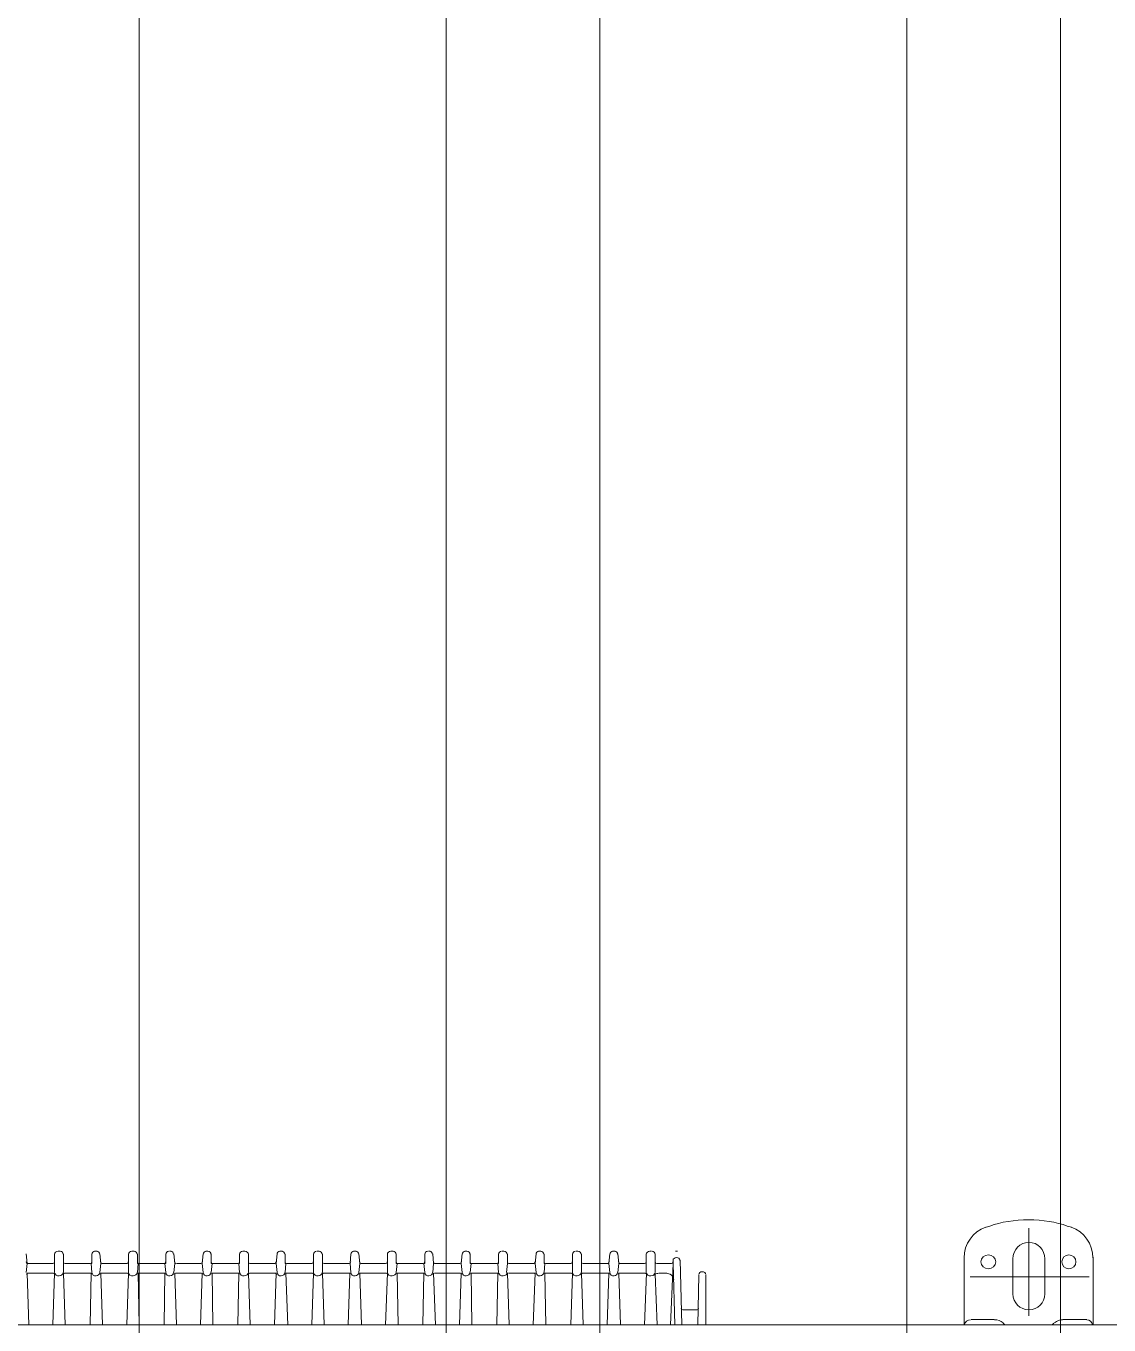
# Model space of a CAD drawing. Header units: inches. Extents: x -114 to 635, y -137 to 57.
# Drawn here: x -47.4914 to -47.1387, y 29.319 to 29.7421 of the extents above; entities that cross this region are included whole.
import ezdxf

# ---------------------------------------------------------------- set-up
doc = ezdxf.new("R2010")
doc.units = ezdxf.units.IN
doc.header["$MEASUREMENT"] = 0
doc.layers.get('0').update_dxf_attribs({"lineweight": 5})
doc.layers.add('HATCH', color=15, linetype='Continuous', lineweight=0)
doc.layers.add('UTILITIES', color=141, linetype='Continuous', lineweight=0)

# ---------------------------------------------------------------- blocks, each defined once
blk = doc.blocks.new('AC PLAN')
for points in [[(196399.34, 93520.05), (196395.09, 93518.59), (196392.23, 93514.57), (196392.23, 93510.08)], [(196434.18, 93510.08), (196434.18, 93514.57), (196431.37, 93518.59), (196427.16, 93520.05)], [(196413.38, 93491.22), (196413.38, 93491.22), (196413.38, 93519.74), (196413.38, 93519.74)], [(196087.06, 93508.23), (196087.06, 93508.23), (196086.76, 93511.41), (196086.76, 93511.41)], [(196097.17, 93512.22), (196096.55, 93512.22), (196096.05, 93511.8), (196096.04, 93511.28)], [(196096.04, 93508.23), (196096.04, 93508.23), (196096.04, 93511.41), (196096.04, 93511.41)], [(196097.77, 93512.28), (196097.77, 93512.28), (196097.2, 93512.28), (196097.2, 93512.28)], [(196098.86, 93511.28), (196098.85, 93511.8), (196098.42, 93512.22), (196097.89, 93512.22)], [(196098.93, 93508.23), (196098.93, 93508.23), (196098.93, 93511.41), (196098.93, 93511.41)], [(196109.18, 93512.22), (196108.66, 93512.22), (196108.22, 93511.8), (196108.21, 93511.28)], [(196108.21, 93508.23), (196108.21, 93508.23), (196108.21, 93511.41), (196108.21, 93511.41)], [(196109.95, 93512.28), (196109.95, 93512.28), (196109.08, 93512.28), (196109.08, 93512.28)], [(196110.75, 93511.28), (196110.73, 93511.8), (196110.3, 93512.22), (196109.76, 93512.22)], [(196111.11, 93508.23), (196111.11, 93508.23), (196110.81, 93511.41), (196110.81, 93511.41)], [(196121.21, 93512.22), (196120.6, 93512.22), (196120.12, 93511.8), (196120.09, 93511.28)], [(196120.09, 93508.23), (196120.09, 93508.23), (196120.09, 93511.41), (196120.09, 93511.41)], [(196121.82, 93512.28), (196121.82, 93512.28), (196121.26, 93512.28), (196121.26, 93512.28)], [(196122.93, 93511.28), (196122.9, 93511.8), (196122.47, 93512.22), (196121.96, 93512.22)], [(196123, 93508.23), (196123, 93508.23), (196123, 93511.41), (196123, 93511.41)], [(196133.24, 93512.22), (196132.71, 93512.22), (196132.28, 93511.8), (196132.26, 93511.28)], [(196132.26, 93508.23), (196132.26, 93508.23), (196132.26, 93511.41), (196132.26, 93511.41)], [(196134, 93512.28), (196134, 93512.28), (196133.42, 93512.28), (196133.42, 93512.28)], [(196134.81, 93511.28), (196134.78, 93511.8), (196134.35, 93512.22), (196133.84, 93512.22)], [(196135.16, 93508.23), (196135.16, 93508.23), (196134.88, 93511.41), (196134.88, 93511.41)], [(196144.14, 93508.23), (196144.14, 93508.23), (196144.43, 93511.41), (196144.43, 93511.41)], [(196145.42, 93512.22), (196144.89, 93512.22), (196144.45, 93511.8), (196144.43, 93511.28)], [(196145.88, 93512.28), (196145.88, 93512.28), (196145.31, 93512.28), (196145.31, 93512.28)], [(196146.98, 93511.28), (196146.95, 93511.8), (196146.52, 93512.22), (196146, 93512.22)], [(196147.04, 93508.23), (196147.04, 93508.23), (196147.04, 93511.41), (196147.04, 93511.41)], [(196157.3, 93512.22), (196156.77, 93512.22), (196156.33, 93511.8), (196156.31, 93511.28)], [(196156.31, 93508.23), (196156.31, 93508.23), (196156.31, 93511.41), (196156.31, 93511.41)], [(196158.05, 93512.28), (196158.05, 93512.28), (196157.49, 93512.28), (196157.49, 93512.28)], [(196159.15, 93511.28), (196159.12, 93511.8), (196158.64, 93512.22), (196158.03, 93512.22)], [(196159.23, 93508.23), (196159.23, 93508.23), (196159.23, 93511.41), (196159.23, 93511.41)], [(196168.21, 93508.23), (196168.21, 93508.23), (196168.49, 93511.41), (196168.49, 93511.41)], [(196169.47, 93512.22), (196168.94, 93512.22), (196168.51, 93511.8), (196168.49, 93511.28)], [(196170.23, 93512.28), (196170.23, 93512.28), (196169.37, 93512.28), (196169.37, 93512.28)], [(196171.03, 93511.28), (196171.03, 93511.8), (196170.58, 93512.22), (196170.04, 93512.22)], [(196171.09, 93508.23), (196171.09, 93508.23), (196171.09, 93511.41), (196171.09, 93511.41)], [(196181.35, 93512.22), (196180.82, 93512.22), (196180.4, 93511.8), (196180.38, 93511.28)], [(196180.38, 93508.23), (196180.38, 93508.23), (196180.38, 93511.41), (196180.38, 93511.41)], [(196182.11, 93512.28), (196182.11, 93512.28), (196181.54, 93512.28), (196181.54, 93512.28)], [(196183.21, 93511.28), (196183.18, 93511.8), (196182.75, 93512.22), (196182.21, 93512.22)], [(196183.28, 93508.23), (196183.28, 93508.23), (196183.28, 93511.41), (196183.28, 93511.41)], [(196192.27, 93508.23), (196192.27, 93508.23), (196192.54, 93511.41), (196192.54, 93511.41)], [(196193.53, 93512.22), (196193, 93512.22), (196192.56, 93511.8), (196192.54, 93511.28)], [(196194.28, 93512.28), (196194.28, 93512.28), (196193.42, 93512.28), (196193.42, 93512.28)], [(196195.09, 93511.28), (196195.08, 93511.8), (196194.63, 93512.22), (196194.09, 93512.22)], [(196195.44, 93508.23), (196195.44, 93508.23), (196195.16, 93511.41), (196195.16, 93511.41)], [(196205.57, 93512.22), (196204.94, 93512.22), (196204.44, 93511.8), (196204.42, 93511.28)], [(196204.42, 93508.23), (196204.42, 93508.23), (196204.42, 93511.41), (196204.42, 93511.41)], [(196206.16, 93512.28), (196206.16, 93512.28), (196205.59, 93512.28), (196205.59, 93512.28)], [(196207.26, 93511.28), (196207.26, 93511.8), (196206.82, 93512.22), (196206.29, 93512.22)], [(196207.33, 93508.23), (196207.33, 93508.23), (196207.33, 93511.41), (196207.33, 93511.41)], [(196217.59, 93512.22), (196217.05, 93512.22), (196216.61, 93511.8), (196216.61, 93511.28)], [(196216.61, 93508.23), (196216.61, 93508.23), (196216.61, 93511.41), (196216.61, 93511.41)], [(196218.35, 93512.28), (196218.35, 93512.28), (196217.77, 93512.28), (196217.77, 93512.28)], [(196219.14, 93511.28), (196219.14, 93511.8), (196218.68, 93512.22), (196218.17, 93512.22)], [(196219.49, 93508.23), (196219.49, 93508.23), (196219.21, 93511.41), (196219.21, 93511.41)], [(196228.49, 93508.23), (196228.49, 93508.23), (196228.77, 93511.41), (196228.77, 93511.41)], [(196229.75, 93512.22), (196229.24, 93512.22), (196228.79, 93511.8), (196228.77, 93511.28)], [(196230.21, 93512.28), (196230.21, 93512.28), (196229.64, 93512.28), (196229.64, 93512.28)], [(196231.33, 93511.28), (196231.31, 93511.8), (196230.86, 93512.22), (196230.32, 93512.22)], [(196231.38, 93508.23), (196231.38, 93508.23), (196231.38, 93511.41), (196231.38, 93511.41)], [(196241.63, 93512.22), (196241.1, 93512.22), (196240.69, 93511.8), (196240.66, 93511.28)], [(196240.66, 93508.23), (196240.66, 93508.23), (196240.66, 93511.41), (196240.66, 93511.41)], [(196242.4, 93512.28), (196242.4, 93512.28), (196241.82, 93512.28), (196241.82, 93512.28)], [(196243.49, 93511.28), (196243.46, 93511.8), (196242.96, 93512.22), (196242.35, 93512.22)], [(196243.56, 93508.23), (196243.56, 93508.23), (196243.56, 93511.41), (196243.56, 93511.41)], [(196252.55, 93508.23), (196252.55, 93508.23), (196252.84, 93511.41), (196252.84, 93511.41)], [(196253.8, 93512.22), (196253.29, 93512.22), (196252.84, 93511.8), (196252.84, 93511.28)], [(196254.28, 93512.28), (196254.28, 93512.28), (196253.7, 93512.28), (196253.7, 93512.28)], [(196255.38, 93511.28), (196255.36, 93511.8), (196254.91, 93512.22), (196254.4, 93512.22)], [(196255.45, 93508.23), (196255.45, 93508.23), (196255.45, 93511.41), (196255.45, 93511.41)], [(196265.68, 93512.22), (196265.15, 93512.22), (196264.72, 93511.8), (196264.71, 93511.28)], [(196264.71, 93508.23), (196264.71, 93508.23), (196264.71, 93511.41), (196264.71, 93511.41)], [(196266.44, 93512.28), (196266.44, 93512.28), (196265.87, 93512.28), (196265.87, 93512.28)], [(196267.54, 93511.28), (196267.51, 93511.8), (196267.03, 93512.22), (196266.43, 93512.22)], [(196267.61, 93508.23), (196267.61, 93508.23), (196267.61, 93511.41), (196267.61, 93511.41)], [(196276.6, 93508.23), (196276.6, 93508.23), (196276.89, 93511.41), (196276.89, 93511.41)], [(196277.85, 93512.22), (196277.33, 93512.22), (196276.89, 93511.8), (196276.89, 93511.28)], [(196278.61, 93512.28), (196278.61, 93512.28), (196277.75, 93512.28), (196277.75, 93512.28)], [(196279.42, 93511.28), (196279.41, 93511.8), (196278.98, 93512.22), (196278.44, 93512.22)], [(196279.78, 93508.23), (196279.78, 93508.23), (196279.49, 93511.41), (196279.49, 93511.41)], [(196289.89, 93512.22), (196289.27, 93512.22), (196288.79, 93511.8), (196288.76, 93511.28)], [(196288.76, 93508.23), (196288.76, 93508.23), (196288.76, 93511.41), (196288.76, 93511.41)], [(196290.5, 93512.28), (196290.5, 93512.28), (196289.92, 93512.28), (196289.92, 93512.28)], [(196291.61, 93511.28), (196291.59, 93511.8), (196291.15, 93512.22), (196290.62, 93512.22)], [(196291.66, 93508.23), (196291.66, 93508.23), (196291.66, 93511.41), (196291.66, 93511.41)], [(196298.9, 93512.28), (196298.9, 93512.28), (196298.32, 93512.28), (196298.32, 93512.28)], [(196413.35, 93515.12), (196410.49, 93515.12), (196408.17, 93512.73), (196408.17, 93509.79)], [(196418.54, 93509.79), (196418.54, 93512.73), (196416.22, 93515.12), (196413.35, 93515.12)], [(196087.06, 93508.23), (196087.06, 93508.23), (196086.76, 93505.33), (196086.76, 93505.33)], [(196086.77, 93508.76), (196086.78, 93508.46), (196087.02, 93508.24), (196087.32, 93508.24)], [(196087.06, 93508.24), (196087.06, 93508.24), (196087.06, 93508.24), (196087.06, 93508.24)], [(196087.35, 93508.24), (196087.35, 93508.24), (196095.47, 93508.24), (196095.47, 93508.24)], [(196095.44, 93508.24), (196095.73, 93508.24), (196095.97, 93508.46), (196095.98, 93508.76)], [(196096.04, 93508.24), (196096.04, 93508.24), (196096.04, 93508.24), (196096.04, 93508.24)], [(196096.04, 93508.23), (196096.04, 93508.23), (196096.04, 93505.33), (196096.04, 93505.33)], [(196098.93, 93508.23), (196098.93, 93508.23), (196098.93, 93505.33), (196098.93, 93505.33)], [(196098.94, 93508.76), (196098.95, 93508.46), (196099.19, 93508.24), (196099.49, 93508.24)], [(196098.94, 93508.24), (196098.94, 93508.24), (196098.94, 93508.24), (196098.94, 93508.24)], [(196099.52, 93508.24), (196099.52, 93508.24), (196107.64, 93508.24), (196107.64, 93508.24)], [(196107.6, 93508.24), (196107.9, 93508.24), (196108.15, 93508.46), (196108.15, 93508.76)], [(196107.92, 93508.23), (196107.92, 93508.23), (196108.21, 93505.33), (196108.21, 93505.33)], [(196107.93, 93508.24), (196107.93, 93508.24), (196108.21, 93508.24), (196108.21, 93508.24)], [(196111.11, 93508.23), (196111.11, 93508.23), (196110.81, 93505.33), (196110.81, 93505.33)], [(196111.11, 93508.76), (196111.12, 93508.46), (196111.3, 93508.24), (196111.52, 93508.24)], [(196111.11, 93508.24), (196111.11, 93508.24), (196111.11, 93508.24), (196111.11, 93508.24)], [(196111.4, 93508.24), (196111.4, 93508.24), (196119.52, 93508.24), (196119.52, 93508.24)], [(196119.63, 93508.24), (196119.84, 93508.24), (196120.03, 93508.46), (196120.04, 93508.76)], [(196120.09, 93508.23), (196120.09, 93508.23), (196120.09, 93505.33), (196120.09, 93505.33)], [(196120.1, 93508.24), (196120.1, 93508.24), (196120.1, 93508.24), (196120.1, 93508.24)], [(196123, 93508.76), (196123, 93508.46), (196123.25, 93508.24), (196123.55, 93508.24)], [(196123, 93508.24), (196123, 93508.24), (196123.29, 93508.24), (196123.29, 93508.24)], [(196123.28, 93508.23), (196123.28, 93508.23), (196123, 93505.33), (196123, 93505.33)], [(196123.58, 93508.24), (196123.58, 93508.24), (196131.69, 93508.24), (196131.69, 93508.24)], [(196131.66, 93508.24), (196131.96, 93508.24), (196132.2, 93508.46), (196132.21, 93508.76)], [(196131.98, 93508.24), (196131.98, 93508.24), (196132.27, 93508.24), (196132.27, 93508.24)], [(196131.98, 93508.23), (196131.98, 93508.23), (196132.26, 93505.33), (196132.26, 93505.33)], [(196135.16, 93508.23), (196135.16, 93508.23), (196134.88, 93505.33), (196134.88, 93505.33)], [(196135.16, 93508.76), (196135.17, 93508.46), (196135.36, 93508.24), (196135.57, 93508.24)], [(196135.16, 93508.24), (196135.16, 93508.24), (196135.16, 93508.24), (196135.16, 93508.24)], [(196135.74, 93508.24), (196135.74, 93508.24), (196143.57, 93508.24), (196143.57, 93508.24)], [(196143.68, 93508.24), (196143.9, 93508.24), (196144.08, 93508.46), (196144.09, 93508.76)], [(196144.14, 93508.23), (196144.14, 93508.23), (196144.43, 93505.33), (196144.43, 93505.33)], [(196144.15, 93508.24), (196144.15, 93508.24), (196144.15, 93508.24), (196144.15, 93508.24)], [(196147.35, 93508.23), (196147.35, 93508.23), (196147.04, 93505.33), (196147.04, 93505.33)], [(196147.05, 93508.76), (196147.06, 93508.46), (196147.3, 93508.24), (196147.6, 93508.24)], [(196147.05, 93508.24), (196147.05, 93508.24), (196147.34, 93508.24), (196147.34, 93508.24)], [(196147.64, 93508.24), (196147.64, 93508.24), (196155.75, 93508.24), (196155.75, 93508.24)], [(196155.71, 93508.24), (196156.01, 93508.24), (196156.25, 93508.46), (196156.26, 93508.76)], [(196156.02, 93508.23), (196156.02, 93508.23), (196156.31, 93505.33), (196156.31, 93505.33)], [(196156.04, 93508.24), (196156.04, 93508.24), (196156.32, 93508.24), (196156.32, 93508.24)], [(196159.23, 93508.76), (196159.23, 93508.46), (196159.41, 93508.24), (196159.63, 93508.24)], [(196159.23, 93508.24), (196159.23, 93508.24), (196159.23, 93508.24), (196159.23, 93508.24)], [(196159.23, 93508.23), (196159.23, 93508.23), (196159.23, 93505.33), (196159.23, 93505.33)], [(196159.79, 93508.24), (196159.79, 93508.24), (196167.92, 93508.24), (196167.92, 93508.24)], [(196167.74, 93508.24), (196167.95, 93508.24), (196168.13, 93508.46), (196168.14, 93508.76)], [(196168.21, 93508.24), (196168.21, 93508.24), (196168.21, 93508.24), (196168.21, 93508.24)], [(196168.21, 93508.23), (196168.21, 93508.23), (196168.49, 93505.33), (196168.49, 93505.33)], [(196171.4, 93508.23), (196171.4, 93508.23), (196171.09, 93505.33), (196171.09, 93505.33)], [(196171.1, 93508.76), (196171.11, 93508.46), (196171.36, 93508.24), (196171.65, 93508.24)], [(196171.1, 93508.24), (196171.1, 93508.24), (196171.4, 93508.24), (196171.4, 93508.24)], [(196171.69, 93508.24), (196171.69, 93508.24), (196179.8, 93508.24), (196179.8, 93508.24)], [(196179.76, 93508.24), (196180.06, 93508.24), (196180.3, 93508.46), (196180.31, 93508.76)], [(196180.38, 93508.24), (196180.38, 93508.24), (196180.38, 93508.24), (196180.38, 93508.24)], [(196180.38, 93508.23), (196180.38, 93508.23), (196180.38, 93505.33), (196180.38, 93505.33)], [(196183.28, 93508.76), (196183.29, 93508.46), (196183.53, 93508.24), (196183.83, 93508.24)], [(196183.28, 93508.24), (196183.28, 93508.24), (196183.28, 93508.24), (196183.28, 93508.24)], [(196183.28, 93508.23), (196183.28, 93508.23), (196183.28, 93505.33), (196183.28, 93505.33)], [(196183.87, 93508.24), (196183.87, 93508.24), (196191.98, 93508.24), (196191.98, 93508.24)], [(196191.94, 93508.24), (196192.24, 93508.24), (196192.47, 93508.46), (196192.49, 93508.76)], [(196192.27, 93508.24), (196192.27, 93508.24), (196192.27, 93508.24), (196192.27, 93508.24)], [(196192.27, 93508.23), (196192.27, 93508.23), (196192.54, 93505.33), (196192.54, 93505.33)], [(196195.44, 93508.23), (196195.44, 93508.23), (196195.16, 93505.33), (196195.16, 93505.33)], [(196195.45, 93508.76), (196195.46, 93508.46), (196195.64, 93508.24), (196195.85, 93508.24)], [(196195.45, 93508.24), (196195.45, 93508.24), (196195.45, 93508.24), (196195.45, 93508.24)], [(196195.74, 93508.24), (196195.74, 93508.24), (196203.85, 93508.24), (196203.85, 93508.24)], [(196203.82, 93508.24), (196204.12, 93508.24), (196204.36, 93508.46), (196204.37, 93508.76)], [(196204.42, 93508.23), (196204.42, 93508.23), (196204.42, 93505.33), (196204.42, 93505.33)], [(196204.43, 93508.24), (196204.43, 93508.24), (196204.43, 93508.24), (196204.43, 93508.24)], [(196207.33, 93508.76), (196207.34, 93508.46), (196207.58, 93508.24), (196207.88, 93508.24)], [(196207.33, 93508.24), (196207.33, 93508.24), (196207.62, 93508.24), (196207.62, 93508.24)], [(196207.6, 93508.23), (196207.6, 93508.23), (196207.33, 93505.33), (196207.33, 93505.33)], [(196207.91, 93508.24), (196207.91, 93508.24), (196216.03, 93508.24), (196216.03, 93508.24)], [(196215.99, 93508.24), (196216.29, 93508.24), (196216.53, 93508.46), (196216.54, 93508.76)], [(196216.32, 93508.24), (196216.32, 93508.24), (196216.61, 93508.24), (196216.61, 93508.24)], [(196216.32, 93508.23), (196216.32, 93508.23), (196216.61, 93505.33), (196216.61, 93505.33)], [(196219.49, 93508.23), (196219.49, 93508.23), (196219.21, 93505.33), (196219.21, 93505.33)], [(196219.5, 93508.76), (196219.51, 93508.46), (196219.69, 93508.24), (196219.91, 93508.24)], [(196219.5, 93508.24), (196219.5, 93508.24), (196219.5, 93508.24), (196219.5, 93508.24)], [(196219.8, 93508.24), (196219.8, 93508.24), (196227.92, 93508.24), (196227.92, 93508.24)], [(196228.02, 93508.24), (196228.23, 93508.24), (196228.42, 93508.46), (196228.43, 93508.76)], [(196228.48, 93508.24), (196228.48, 93508.24), (196228.48, 93508.24), (196228.48, 93508.24)], [(196228.49, 93508.23), (196228.49, 93508.23), (196228.77, 93505.33), (196228.77, 93505.33)], [(196231.68, 93508.23), (196231.68, 93508.23), (196231.38, 93505.33), (196231.38, 93505.33)], [(196231.39, 93508.76), (196231.39, 93508.46), (196231.64, 93508.24), (196231.94, 93508.24)], [(196231.39, 93508.24), (196231.39, 93508.24), (196231.68, 93508.24), (196231.68, 93508.24)], [(196231.97, 93508.24), (196231.97, 93508.24), (196240.08, 93508.24), (196240.08, 93508.24)], [(196240.05, 93508.24), (196240.34, 93508.24), (196240.59, 93508.46), (196240.6, 93508.76)], [(196240.36, 93508.24), (196240.36, 93508.24), (196240.66, 93508.24), (196240.66, 93508.24)], [(196240.36, 93508.23), (196240.36, 93508.23), (196240.66, 93505.33), (196240.66, 93505.33)], [(196243.56, 93508.23), (196243.56, 93508.23), (196243.26, 93505.33), (196243.26, 93505.33)], [(196243.56, 93508.76), (196243.57, 93508.46), (196243.75, 93508.24), (196243.96, 93508.24)], [(196243.56, 93508.24), (196243.56, 93508.24), (196243.56, 93508.24), (196243.56, 93508.24)], [(196244.13, 93508.24), (196244.13, 93508.24), (196252.26, 93508.24), (196252.26, 93508.24)], [(196252.07, 93508.24), (196252.3, 93508.24), (196252.47, 93508.46), (196252.48, 93508.76)], [(196252.55, 93508.23), (196252.55, 93508.23), (196252.84, 93505.33), (196252.84, 93505.33)], [(196252.56, 93508.24), (196252.56, 93508.24), (196252.56, 93508.24), (196252.56, 93508.24)], [(196255.45, 93508.76), (196255.45, 93508.46), (196255.69, 93508.24), (196255.99, 93508.24)], [(196255.45, 93508.24), (196255.45, 93508.24), (196255.73, 93508.24), (196255.73, 93508.24)], [(196255.73, 93508.23), (196255.73, 93508.23), (196255.45, 93505.33), (196255.45, 93505.33)], [(196256.03, 93508.24), (196256.03, 93508.24), (196264.14, 93508.24), (196264.14, 93508.24)], [(196264.1, 93508.24), (196264.4, 93508.24), (196264.64, 93508.46), (196264.65, 93508.76)], [(196264.71, 93508.24), (196264.71, 93508.24), (196264.71, 93508.24), (196264.71, 93508.24)], [(196264.71, 93508.23), (196264.71, 93508.23), (196264.71, 93505.33), (196264.71, 93505.33)], [(196267.61, 93508.76), (196267.62, 93508.46), (196267.86, 93508.24), (196268.16, 93508.24)], [(196267.61, 93508.24), (196267.61, 93508.24), (196267.61, 93508.24), (196267.61, 93508.24)], [(196267.61, 93508.23), (196267.61, 93508.23), (196267.61, 93505.33), (196267.61, 93505.33)], [(196268.18, 93508.24), (196268.18, 93508.24), (196276.31, 93508.24), (196276.31, 93508.24)], [(196276.13, 93508.24), (196276.34, 93508.24), (196276.52, 93508.46), (196276.53, 93508.76)], [(196276.6, 93508.23), (196276.6, 93508.23), (196276.89, 93505.33), (196276.89, 93505.33)], [(196276.61, 93508.24), (196276.61, 93508.24), (196276.61, 93508.24), (196276.61, 93508.24)], [(196279.78, 93508.23), (196279.78, 93508.23), (196279.49, 93505.33), (196279.49, 93505.33)], [(196279.78, 93508.23), (196279.78, 93508.23), (196279.78, 93508.23), (196279.78, 93508.23)], [(196279.79, 93508.76), (196279.79, 93508.46), (196279.97, 93508.23), (196280.19, 93508.23)], [(196280.08, 93508.23), (196280.08, 93508.23), (196288.19, 93508.23), (196288.19, 93508.23)], [(196288.15, 93508.23), (196288.44, 93508.23), (196288.69, 93508.46), (196288.7, 93508.76)], [(196288.76, 93508.23), (196288.76, 93508.23), (196288.76, 93505.33), (196288.76, 93505.33)], [(196288.77, 93508.23), (196288.77, 93508.23), (196288.77, 93508.23), (196288.77, 93508.23)], [(196291.66, 93508.76), (196291.67, 93508.46), (196291.92, 93508.23), (196292.21, 93508.23)], [(196291.66, 93508.23), (196291.66, 93508.23), (196291.66, 93505.33), (196291.66, 93505.33)], [(196291.66, 93508.23), (196291.66, 93508.23), (196291.66, 93508.23), (196291.66, 93508.23)], [(196292.25, 93508.23), (196292.25, 93508.23), (196296.89, 93508.23), (196296.89, 93508.23)], [(196297.46, 93508.23), (196297.46, 93508.23), (196296.59, 93488.23), (196296.59, 93488.23)], [(196296.99, 93508.23), (196297.21, 93508.23), (196297.4, 93508.46), (196297.4, 93508.76)], [(196298.55, 93510.19), (196297.96, 93510.17), (196297.48, 93509.76), (196297.46, 93509.25)], [(196297.46, 93509.38), (196297.46, 93509.38), (196297.46, 93508.23), (196297.46, 93508.23)], [(196297.46, 93508.23), (196297.46, 93508.23), (196297.46, 93508.23), (196297.46, 93508.23)], [(196297.46, 93508.23), (196297.46, 93508.23), (196298.05, 93488.23), (196298.05, 93488.23)], [(196299.71, 93509.25), (196299.69, 93509.78), (196299.16, 93510.22), (196298.55, 93510.19)], [(196299.77, 93509.38), (196299.77, 93509.38), (196300.36, 93488.23), (196300.36, 93488.23)], [(196392.23, 93488.23), (196392.23, 93488.23), (196392.23, 93510.26), (196392.23, 93510.26)], [(196408.17, 93509.97), (196408.17, 93509.97), (196408.17, 93498.37), (196408.17, 93498.37)], [(196418.6, 93509.97), (196418.6, 93509.97), (196418.6, 93498.37), (196418.6, 93498.37)], [(196434.26, 93488.23), (196434.26, 93488.23), (196434.26, 93510.26), (196434.26, 93510.26)], [(196087.17, 93504.98), (196087.01, 93504.98), (196086.88, 93504.89), (196086.81, 93504.76)], [(196087.06, 93505.04), (196087.06, 93505.04), (196095.74, 93505.04), (196095.74, 93505.04)], [(196087.63, 93488.23), (196087.63, 93488.23), (196087.06, 93505.04), (196087.06, 93505.04)], [(196095.46, 93488.23), (196095.46, 93488.23), (196096.04, 93505.04), (196096.04, 93505.04)], [(196095.46, 93488.23), (196095.46, 93488.23), (196096.04, 93505.04), (196096.04, 93505.04)], [(196096.2, 93504.76), (196096.12, 93504.89), (196095.92, 93504.98), (196095.72, 93504.98)], [(196096.04, 93505.35), (196096.1, 93504.66), (196096.76, 93504.12), (196097.55, 93504.17)], [(196097.55, 93504.17), (196098.26, 93504.22), (196098.81, 93504.72), (196098.86, 93505.35)], [(196099.19, 93504.98), (196098.98, 93504.98), (196098.79, 93504.89), (196098.69, 93504.76)], [(196099.51, 93488.23), (196099.51, 93488.23), (196098.93, 93505.04), (196098.93, 93505.04)], [(196099.51, 93488.23), (196099.51, 93488.23), (196098.93, 93505.04), (196098.93, 93505.04)], [(196099.23, 93505.04), (196099.23, 93505.04), (196107.92, 93505.04), (196107.92, 93505.04)], [(196107.62, 93488.23), (196107.62, 93488.23), (196107.92, 93505.04), (196107.92, 93505.04)], [(196107.62, 93488.23), (196107.62, 93488.23), (196107.92, 93505.04), (196107.92, 93505.04)], [(196108.38, 93504.76), (196108.28, 93504.89), (196108.1, 93504.98), (196107.9, 93504.98)], [(196108.21, 93505.35), (196108.26, 93504.66), (196108.87, 93504.12), (196109.58, 93504.17)], [(196109.58, 93504.17), (196110.21, 93504.22), (196110.7, 93504.72), (196110.75, 93505.35)], [(196111.22, 93504.98), (196111.07, 93504.98), (196110.92, 93504.89), (196110.86, 93504.76)], [(196111.11, 93505.04), (196111.11, 93505.04), (196119.81, 93505.04), (196119.81, 93505.04)], [(196111.69, 93488.23), (196111.69, 93488.23), (196111.11, 93505.04), (196111.11, 93505.04)], [(196111.69, 93488.23), (196111.69, 93488.23), (196111.11, 93505.04), (196111.11, 93505.04)], [(196119.52, 93488.23), (196119.52, 93488.23), (196120.09, 93505.04), (196120.09, 93505.04)], [(196120.28, 93504.76), (196120.2, 93504.89), (196120.07, 93504.98), (196119.91, 93504.98)], [(196120.09, 93505.35), (196120.17, 93504.66), (196120.84, 93504.12), (196121.61, 93504.17)], [(196121.61, 93504.17), (196122.31, 93504.22), (196122.87, 93504.72), (196122.93, 93505.35)], [(196123.25, 93504.98), (196123.04, 93504.98), (196122.85, 93504.89), (196122.75, 93504.76)], [(196123.56, 93488.23), (196123.56, 93488.23), (196123.28, 93505.04), (196123.28, 93505.04)], [(196123.29, 93505.04), (196123.29, 93505.04), (196131.97, 93505.04), (196131.97, 93505.04)], [(196131.69, 93488.23), (196131.69, 93488.23), (196131.97, 93505.04), (196131.97, 93505.04)], [(196132.43, 93504.76), (196132.35, 93504.89), (196132.16, 93504.98), (196131.95, 93504.98)], [(196132.28, 93505.35), (196132.33, 93504.66), (196132.93, 93504.12), (196133.63, 93504.17)], [(196133.63, 93504.17), (196134.25, 93504.22), (196134.76, 93504.72), (196134.81, 93505.35)], [(196135.27, 93504.98), (196135.13, 93504.98), (196134.98, 93504.89), (196134.91, 93504.76)], [(196135.74, 93488.23), (196135.74, 93488.23), (196135.16, 93505.04), (196135.16, 93505.04)], [(196135.46, 93505.04), (196135.46, 93505.04), (196143.85, 93505.04), (196143.85, 93505.04)], [(196143.57, 93488.23), (196143.57, 93488.23), (196144.15, 93505.04), (196144.15, 93505.04)], [(196144.33, 93504.76), (196144.26, 93504.89), (196144.13, 93504.98), (196143.98, 93504.98)], [(196144.43, 93505.35), (196144.49, 93504.66), (196145.1, 93504.12), (196145.79, 93504.17)], [(196145.79, 93504.17), (196146.42, 93504.22), (196146.93, 93504.72), (196146.98, 93505.35)], [(196147.3, 93504.98), (196147.1, 93504.98), (196146.9, 93504.89), (196146.82, 93504.76)], [(196147.34, 93505.04), (196147.34, 93505.04), (196156.04, 93505.04), (196156.04, 93505.04)], [(196147.62, 93488.23), (196147.62, 93488.23), (196147.34, 93505.04), (196147.34, 93505.04)], [(196155.75, 93488.23), (196155.75, 93488.23), (196156.04, 93505.04), (196156.04, 93505.04)], [(196156.48, 93504.76), (196156.4, 93504.89), (196156.21, 93504.98), (196156, 93504.98)], [(196156.33, 93505.35), (196156.37, 93504.66), (196157.06, 93504.12), (196157.84, 93504.17)], [(196157.84, 93504.17), (196158.54, 93504.22), (196159.09, 93504.72), (196159.15, 93505.35)], [(196159.48, 93504.98), (196159.27, 93504.98), (196159.07, 93504.89), (196158.98, 93504.76)], [(196159.79, 93488.23), (196159.79, 93488.23), (196159.22, 93505.04), (196159.22, 93505.04)], [(196159.51, 93505.04), (196159.51, 93505.04), (196168.2, 93505.04), (196168.2, 93505.04)], [(196167.62, 93488.23), (196167.62, 93488.23), (196168.2, 93505.04), (196168.2, 93505.04)], [(196168.39, 93504.76), (196168.33, 93504.89), (196168.18, 93504.98), (196168.03, 93504.98)], [(196168.49, 93505.35), (196168.54, 93504.66), (196169.15, 93504.12), (196169.84, 93504.17)], [(196169.84, 93504.17), (196170.49, 93504.22), (196171, 93504.72), (196171.03, 93505.35)], [(196171.36, 93504.98), (196171.15, 93504.98), (196170.95, 93504.89), (196170.87, 93504.76)], [(196171.39, 93505.04), (196171.39, 93505.04), (196180.09, 93505.04), (196180.09, 93505.04)], [(196171.97, 93488.23), (196171.97, 93488.23), (196171.39, 93505.04), (196171.39, 93505.04)], [(196179.8, 93488.23), (196179.8, 93488.23), (196180.37, 93505.04), (196180.37, 93505.04)], [(196180.54, 93504.76), (196180.46, 93504.89), (196180.27, 93504.98), (196180.05, 93504.98)], [(196180.38, 93505.35), (196180.44, 93504.66), (196181.1, 93504.12), (196181.89, 93504.17)], [(196181.89, 93504.17), (196182.59, 93504.22), (196183.16, 93504.72), (196183.21, 93505.35)], [(196183.53, 93504.98), (196183.32, 93504.98), (196183.13, 93504.89), (196183.04, 93504.76)], [(196183.86, 93488.23), (196183.86, 93488.23), (196183.27, 93505.04), (196183.27, 93505.04)], [(196183.57, 93505.04), (196183.57, 93505.04), (196192.25, 93505.04), (196192.25, 93505.04)], [(196191.68, 93488.23), (196191.68, 93488.23), (196192.25, 93505.04), (196192.25, 93505.04)], [(196192.71, 93504.76), (196192.63, 93504.89), (196192.44, 93504.98), (196192.23, 93504.98)], [(196192.54, 93505.35), (196192.59, 93504.66), (196193.2, 93504.12), (196193.9, 93504.17)], [(196193.9, 93504.17), (196194.54, 93504.22), (196195.05, 93504.72), (196195.09, 93505.35)], [(196195.56, 93504.98), (196195.4, 93504.98), (196195.27, 93504.89), (196195.2, 93504.76)], [(196195.45, 93505.04), (196195.45, 93505.04), (196204.13, 93505.04), (196204.13, 93505.04)], [(196196.02, 93488.23), (196196.02, 93488.23), (196195.45, 93505.04), (196195.45, 93505.04)], [(196203.85, 93488.23), (196203.85, 93488.23), (196204.43, 93505.04), (196204.43, 93505.04)], [(196204.6, 93504.76), (196204.51, 93504.89), (196204.31, 93504.98), (196204.11, 93504.98)], [(196204.43, 93505.35), (196204.49, 93504.66), (196205.17, 93504.12), (196205.96, 93504.17)], [(196205.96, 93504.17), (196206.65, 93504.22), (196207.21, 93504.72), (196207.26, 93505.35)], [(196207.58, 93504.98), (196207.37, 93504.98), (196207.18, 93504.89), (196207.1, 93504.76)], [(196207.62, 93505.04), (196207.62, 93505.04), (196216.32, 93505.04), (196216.32, 93505.04)], [(196207.9, 93488.23), (196207.9, 93488.23), (196207.62, 93505.04), (196207.62, 93505.04)], [(196216.02, 93488.23), (196216.02, 93488.23), (196216.32, 93505.04), (196216.32, 93505.04)], [(196216.77, 93504.76), (196216.68, 93504.89), (196216.49, 93504.98), (196216.28, 93504.98)], [(196216.61, 93505.35), (196216.66, 93504.66), (196217.26, 93504.12), (196217.96, 93504.17)], [(196217.96, 93504.17), (196218.59, 93504.22), (196219.09, 93504.72), (196219.14, 93505.35)], [(196219.61, 93504.98), (196219.46, 93504.98), (196219.32, 93504.89), (196219.25, 93504.76)], [(196220.09, 93488.23), (196220.09, 93488.23), (196219.5, 93505.04), (196219.5, 93505.04)], [(196219.8, 93505.04), (196219.8, 93505.04), (196228.2, 93505.04), (196228.2, 93505.04)], [(196227.91, 93488.23), (196227.91, 93488.23), (196228.48, 93505.04), (196228.48, 93505.04)], [(196228.67, 93504.76), (196228.6, 93504.89), (196228.47, 93504.98), (196228.31, 93504.98)], [(196228.77, 93505.35), (196228.82, 93504.66), (196229.43, 93504.12), (196230.13, 93504.17)], [(196230.13, 93504.17), (196230.77, 93504.22), (196231.26, 93504.72), (196231.33, 93505.35)], [(196231.63, 93504.98), (196231.42, 93504.98), (196231.24, 93504.89), (196231.15, 93504.76)], [(196231.67, 93505.04), (196231.67, 93505.04), (196240.36, 93505.04), (196240.36, 93505.04)], [(196231.95, 93488.23), (196231.95, 93488.23), (196231.67, 93505.04), (196231.67, 93505.04)], [(196240.08, 93488.23), (196240.08, 93488.23), (196240.36, 93505.04), (196240.36, 93505.04)], [(196240.82, 93504.76), (196240.74, 93504.89), (196240.54, 93504.98), (196240.34, 93504.98)], [(196240.66, 93505.35), (196240.71, 93504.66), (196241.38, 93504.12), (196242.17, 93504.17)], [(196242.17, 93504.17), (196242.89, 93504.22), (196243.43, 93504.72), (196243.48, 93505.35)], [(196243.66, 93504.98), (196243.52, 93504.98), (196243.38, 93504.89), (196243.3, 93504.76)], [(196244.13, 93488.23), (196244.13, 93488.23), (196243.55, 93505.04), (196243.55, 93505.04)], [(196243.85, 93505.04), (196243.85, 93505.04), (196252.55, 93505.04), (196252.55, 93505.04)], [(196251.96, 93488.23), (196251.96, 93488.23), (196252.55, 93505.04), (196252.55, 93505.04)], [(196252.72, 93504.76), (196252.65, 93504.89), (196252.52, 93504.98), (196252.37, 93504.98)], [(196252.84, 93505.35), (196252.89, 93504.66), (196253.48, 93504.12), (196254.19, 93504.17)], [(196254.19, 93504.17), (196254.82, 93504.22), (196255.33, 93504.72), (196255.36, 93505.35)], [(196255.69, 93504.98), (196255.48, 93504.98), (196255.29, 93504.89), (196255.19, 93504.76)], [(196255.73, 93505.04), (196255.73, 93505.04), (196264.43, 93505.04), (196264.43, 93505.04)], [(196256.02, 93488.23), (196256.02, 93488.23), (196255.73, 93505.04), (196255.73, 93505.04)], [(196264.14, 93488.23), (196264.14, 93488.23), (196264.7, 93505.04), (196264.7, 93505.04)], [(196264.88, 93504.76), (196264.8, 93504.89), (196264.6, 93504.98), (196264.39, 93504.98)], [(196264.71, 93505.35), (196264.77, 93504.66), (196265.43, 93504.12), (196266.22, 93504.17)], [(196266.22, 93504.17), (196266.94, 93504.22), (196267.49, 93504.72), (196267.54, 93505.35)], [(196267.87, 93504.98), (196267.66, 93504.98), (196267.46, 93504.89), (196267.39, 93504.76)], [(196268.18, 93488.23), (196268.18, 93488.23), (196267.61, 93505.04), (196267.61, 93505.04)], [(196267.91, 93505.04), (196267.91, 93505.04), (196276.6, 93505.04), (196276.6, 93505.04)], [(196276.01, 93488.23), (196276.01, 93488.23), (196276.6, 93505.04), (196276.6, 93505.04)], [(196276.77, 93504.76), (196276.72, 93504.89), (196276.57, 93504.98), (196276.42, 93504.98)], [(196276.88, 93505.35), (196276.94, 93504.66), (196277.54, 93504.12), (196278.24, 93504.17)], [(196278.24, 93504.17), (196278.87, 93504.22), (196279.38, 93504.72), (196279.42, 93505.35)], [(196279.89, 93504.98), (196279.74, 93504.98), (196279.59, 93504.89), (196279.54, 93504.76)], [(196279.78, 93505.04), (196279.78, 93505.04), (196288.48, 93505.04), (196288.48, 93505.04)], [(196280.35, 93488.23), (196280.35, 93488.23), (196279.78, 93505.04), (196279.78, 93505.04)], [(196288.19, 93488.23), (196288.19, 93488.23), (196288.77, 93505.04), (196288.77, 93505.04)], [(196288.94, 93504.76), (196288.85, 93504.89), (196288.65, 93504.98), (196288.44, 93504.98)], [(196288.76, 93505.35), (196288.83, 93504.66), (196289.5, 93504.12), (196290.27, 93504.17)], [(196290.27, 93504.17), (196290.98, 93504.22), (196291.55, 93504.72), (196291.59, 93505.35)], [(196292.65, 93504.98), (196292.06, 93504.98), (196291.5, 93504.76), (196291.12, 93504.37)], [(196292.25, 93488.23), (196292.25, 93488.23), (196291.66, 93504.76), (196291.66, 93504.76)], [(196292.82, 93505.04), (196292.82, 93505.04), (196295.44, 93505.04), (196295.44, 93505.04)], [(196297.36, 93504.05), (196296.97, 93504.62), (196296.28, 93504.98), (196295.54, 93504.98)], [(196297.68, 93503.05), (196297.67, 93503.4), (196297.56, 93503.74), (196297.36, 93504.05)], [(196305.87, 93504.46), (196305.87, 93504.46), (196305.57, 93488.23), (196305.57, 93488.23)], [(196306.98, 93505.55), (196306.37, 93505.54), (196305.88, 93505.12), (196305.87, 93504.6)], [(196308.12, 93504.6), (196308.11, 93505.13), (196307.59, 93505.57), (196306.98, 93505.55)], [(196308.18, 93504.46), (196308.18, 93504.46), (196308.18, 93488.23), (196308.18, 93488.23)], [(196394.24, 93503.85), (196394.24, 93503.85), (196432.96, 93503.85), (196432.96, 93503.85)], [(196408.17, 93498.34), (196408.17, 93495.49), (196410.49, 93493.16), (196413.35, 93493.16)], [(196413.35, 93493.16), (196416.22, 93493.16), (196418.54, 93495.49), (196418.54, 93498.34)], [(196300.06, 93493.56), (196300.08, 93493.33), (196300.32, 93493.16), (196300.62, 93493.16)], [(196300.64, 93493.16), (196300.64, 93493.16), (196305.29, 93493.16), (196305.29, 93493.16)], [(196305.25, 93493.16), (196305.55, 93493.16), (196305.79, 93493.33), (196305.79, 93493.56)], [(196605.9, 93488.25), (196605.9, 93488.25), (195753.48, 93488.25), (195753.48, 93488.25)], [(196394.37, 93489.9), (196393.38, 93489.9), (196392.54, 93489.24), (196392.29, 93488.28)], [(196402.08, 93489.98), (196402.08, 93489.98), (196394.54, 93489.98), (196394.54, 93489.98)], [(196404.93, 93488.88), (196404.17, 93489.54), (196403.2, 93489.9), (196402.19, 93489.9)], [(196404.98, 93488.81), (196404.98, 93488.81), (196405.57, 93488.23), (196405.57, 93488.23)], [(196420.92, 93488.23), (196420.92, 93488.23), (196421.5, 93488.81), (196421.5, 93488.81)], [(196424.36, 93489.9), (196423.39, 93489.9), (196422.46, 93489.54), (196421.73, 93488.88)], [(196432.21, 93489.98), (196432.21, 93489.98), (196424.4, 93489.98), (196424.4, 93489.98)], [(196434.13, 93488.28), (196433.91, 93489.24), (196433.11, 93489.9), (196432.19, 93489.9)]]:
    blk.add_open_spline(points, degree=3)
for points, knots in [([(196427.29, 93520.11), (196427.29, 93520.11), (196425.84, 93520.41), (196425.84, 93520.41), (196425.84, 93520.41), (196418.85, 93523.15), (196407.72, 93523.1), (196400.64, 93520.41), (196400.64, 93520.41), (196400.64, 93520.41), (196399.47, 93520.11), (196399.47, 93520.11)], [0, 0, 0, 0, 0.333333, 0.333333, 0.333333, 0.333333, 0.666667, 0.666667, 0.666667, 0.666667, 1, 1, 1, 1]), ([(196402.59, 93508.77), (196402.59, 93510.03), (196401.51, 93511.06), (196400.17, 93511.06), (196400.17, 93511.06), (196398.82, 93511.06), (196397.73, 93510.03), (196397.73, 93508.77), (196397.73, 93508.77), (196397.73, 93507.52), (196398.82, 93506.5), (196400.17, 93506.5), (196400.17, 93506.5), (196401.51, 93506.5), (196402.59, 93507.52), (196402.59, 93508.77)], [0, 0, 0, 0, 0.25, 0.25, 0.25, 0.25, 0.5, 0.5, 0.5, 0.5, 0.75, 0.75, 0.75, 0.75, 1, 1, 1, 1]), ([(196428.68, 93508.77), (196428.68, 93510.03), (196427.66, 93511.06), (196426.39, 93511.06), (196426.39, 93511.06), (196425.12, 93511.06), (196424.1, 93510.03), (196424.1, 93508.77), (196424.1, 93508.77), (196424.1, 93507.52), (196425.12, 93506.5), (196426.39, 93506.5), (196426.39, 93506.5), (196427.66, 93506.5), (196428.68, 93507.52), (196428.68, 93508.77)], [0, 0, 0, 0, 0.25, 0.25, 0.25, 0.25, 0.5, 0.5, 0.5, 0.5, 0.75, 0.75, 0.75, 0.75, 1, 1, 1, 1])]:
    blk.add_open_spline(points, degree=3, knots=knots)
blk = doc.blocks.new('A$C12bbacd8')
at = {"layer": 'UTILITIES'}
for p, q in [((-717.17, -1787.5), (-717.17, -50)), ((-617.17, -1787.5), (-617.17, -50)), ((-567.17, -1787.5), (-567.17, -50)), ((-467.17, -1787.5), (-467.17, -50)), ((-417.17, -1787.5), (-417.17, -50))]:
    blk.add_line(p, q, dxfattribs=at)
blk.add_blockref('AC PLAN', (-196840.78, -94830.04), dxfattribs=at)

msp = doc.modelspace()

# ---------------------------------------------------------------- block references
at = {"layer": 'HATCH', "xscale": 0.001, "yscale": 0.001, "zscale": 0.001}
msp.add_blockref('A$C12bbacd8', (-46.73733, 30.66086), dxfattribs=at)

doc.saveas('drawing.dxf')
